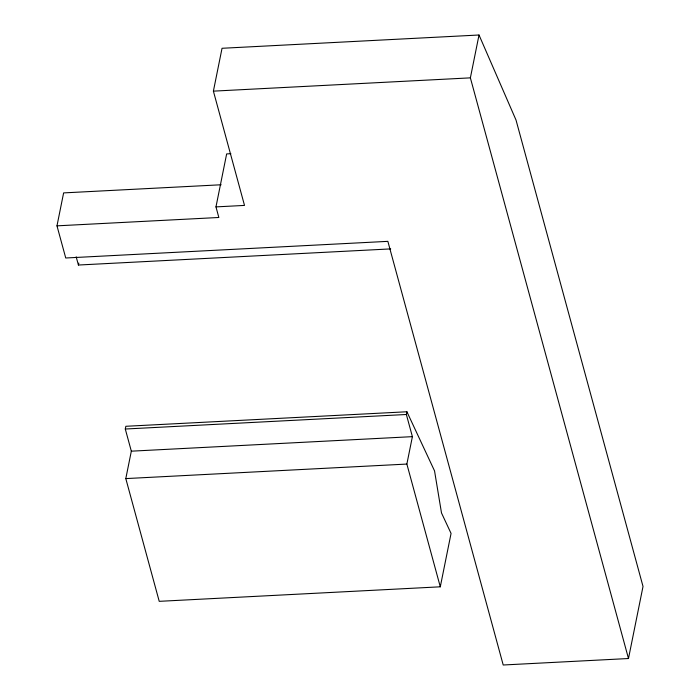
<?xml version="1.0" encoding="UTF-8"?>
<svg xmlns="http://www.w3.org/2000/svg" width="700" height="700" viewBox="0 0 700 700"><rect width="100%" height="100%" fill="white"/><g stroke="black" fill="none" stroke-linecap="round" stroke-linejoin="round"><path stroke-width="1.05" d="M56.98 225.846L218.846 217.481L215.968 206.894L244.51 205.415L213.395 91.14L222.04 48.282L479.019 35L516.023 120.059L643.02 586.451L628.486 658.525L503.213 665L387.861 241.351L65.739 257.994L56.98 225.846L63.621 192.903L221.148 184.765M390.705 248.894L78.409 265.029L78.803 263.086M125.291 429.021L125.843 426.291L406.91 411.766L434.543 470.907L441.499 512.951L451.062 533.418L440.291 586.81L159.224 601.335L125.799 478.59L131.329 451.176L125.291 429.021L406.359 414.496L406.91 411.766M215.968 206.894L226.651 153.921L230.877 153.702M628.486 658.525L470.374 77.858L479.019 35M440.291 586.81L406.866 464.065L412.396 436.651L406.359 414.496M213.395 91.14L470.374 77.858M131.329 451.176L412.396 436.651M125.799 478.59L406.866 464.065M76.178 256.821L78.409 265.029"/></g></svg>
